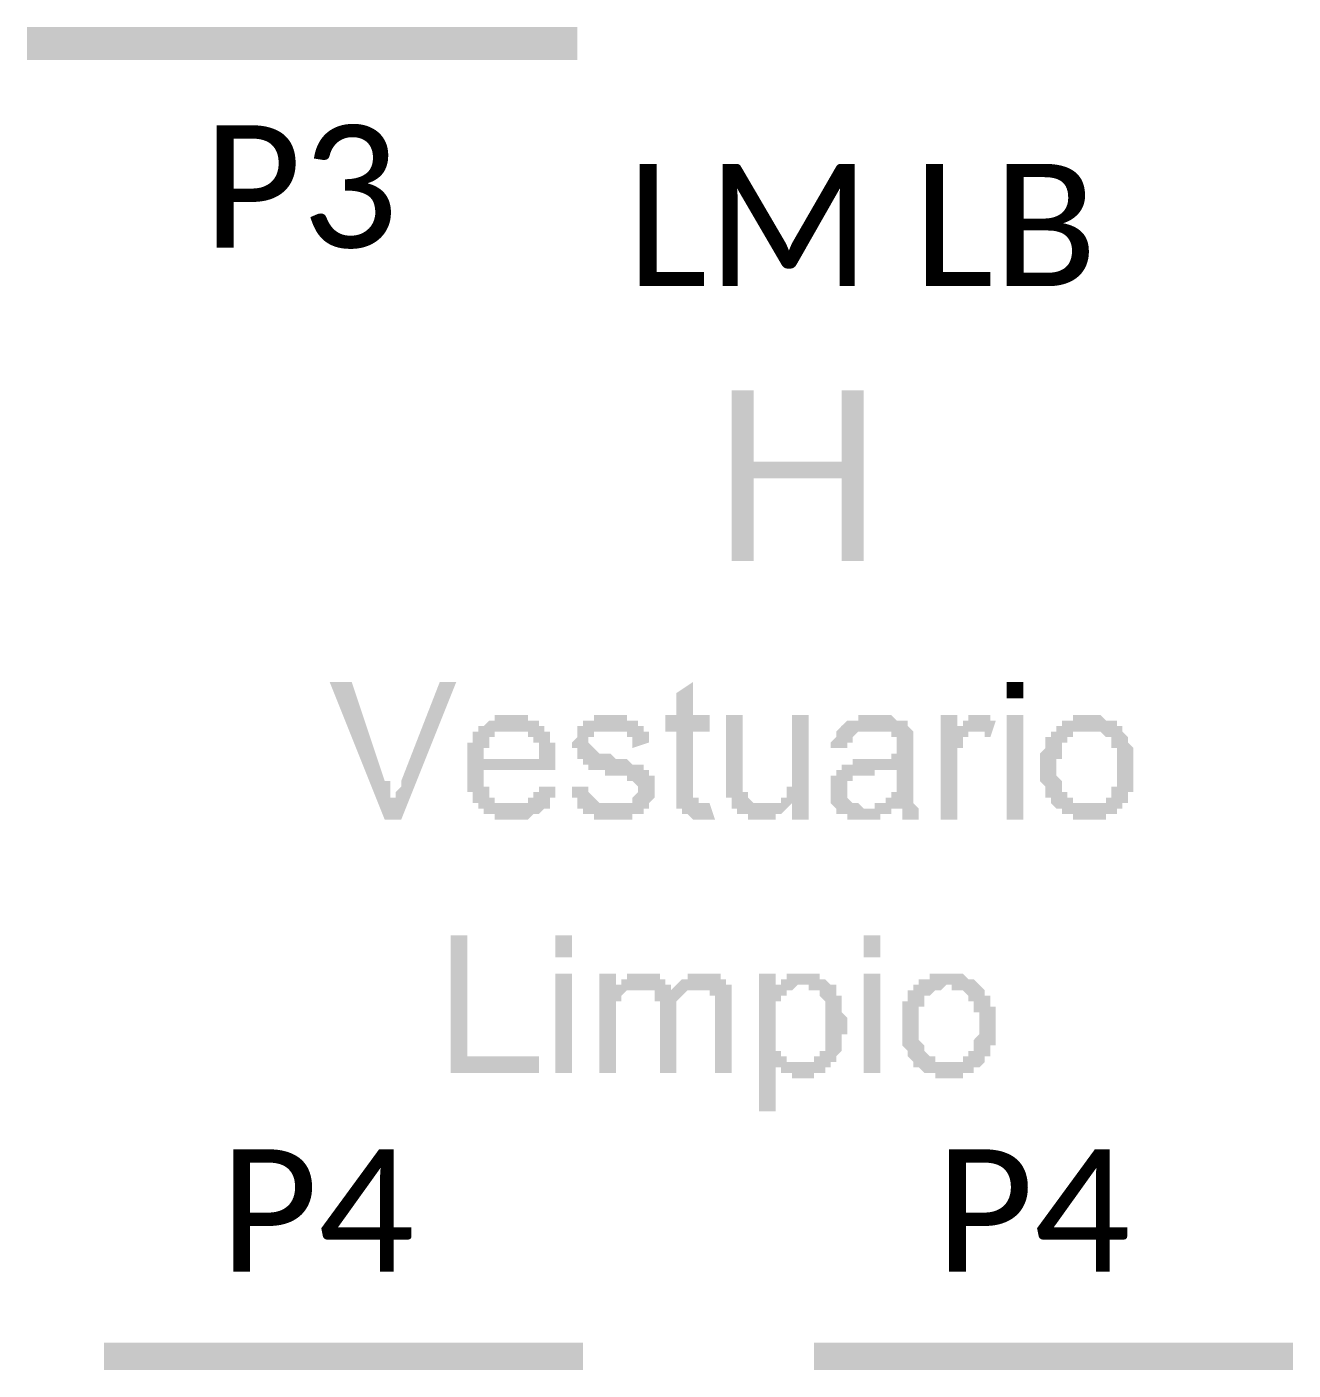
# Model space of a CAD drawing. Header units: inches. Extents: x 17 to 643, y -49 to 16.
# Drawn here: x 608.843 to 610.651, y -38.412 to -36.494 of the extents above; entities that cross this region are included whole.
import ezdxf

# ---------------------------------------------------------------- set-up
doc = ezdxf.new("R2010")
doc.units = ezdxf.units.IN
doc.header["$MEASUREMENT"] = 0
doc.layers.add('PDF_Rellenos sólidos', color=7, linetype='Continuous')
doc.layers.add('PDF_Texto', color=7, linetype='Continuous')
doc.styles.add('PDF Calibri', font='calibri.ttf')

msp = doc.modelspace()

# ---------------------------------------------------------------- hatches: boundary and pattern name
at = {"layer": 'PDF_Rellenos sólidos', "transparency": 33554559}
for points in [[(609.8489, -37.2566), (609.8489, -37.013), (609.8804, -37.013), (609.8804, -37.1152), (610.0061, -37.1152), (610.0061, -37.013), (610.0376, -37.013), (610.0376, -37.2566), (610.0061, -37.2566), (610.0061, -37.1387), (609.8804, -37.1387), (609.8804, -37.2566)], [(609.3537, -37.6261), (609.2751, -37.4296), (609.3066, -37.4296), (609.3537, -37.571), (609.3616, -37.571), (609.3616, -37.571), (609.3616, -37.5789), (609.3616, -37.5789), (609.3616, -37.5789), (609.3616, -37.5868), (609.3616, -37.5868), (609.3616, -37.5868), (609.3616, -37.5946), (609.3695, -37.5946), (609.3695, -37.5946), (609.3695, -37.6025), (609.3695, -37.6025), (609.3695, -37.5946), (609.3695, -37.5946), (609.3695, -37.5946), (609.3695, -37.5946), (609.3695, -37.5868), (609.3695, -37.5868), (609.3695, -37.5868), (609.3773, -37.5789), (609.3773, -37.5789), (609.3773, -37.5789), (609.3773, -37.571), (609.3773, -37.571), (609.3773, -37.571), (609.4323, -37.4296), (609.4559, -37.4296), (609.3773, -37.6261)], [(609.8175, -37.6025), (609.8254, -37.6261), (609.8175, -37.6261), (609.8175, -37.6261), (609.8175, -37.6261), (609.8096, -37.6261), (609.8096, -37.6261), (609.8096, -37.6261), (609.8018, -37.6261), (609.8018, -37.6261), (609.8018, -37.6261), (609.7939, -37.6261), (609.7939, -37.6261), (609.7939, -37.6261), (609.7861, -37.6182), (609.7861, -37.6182), (609.7861, -37.6182), (609.7782, -37.6182), (609.7782, -37.6182), (609.7782, -37.6182), (609.7782, -37.6103), (609.7782, -37.6103), (609.7703, -37.6103), (609.7703, -37.6103), (609.7703, -37.6025), (609.7703, -37.6025), (609.7703, -37.6025), (609.7703, -37.6025), (609.7703, -37.5946), (609.7703, -37.5946), (609.7703, -37.5868), (609.7703, -37.5868), (609.7703, -37.5868), (609.7703, -37.5789), (609.7703, -37.5003), (609.7546, -37.5003), (609.7546, -37.4767), (609.7703, -37.4767), (609.7703, -37.4453), (609.7939, -37.4296), (609.7939, -37.4767), (609.8175, -37.4767), (609.8175, -37.5003), (609.7939, -37.5003), (609.7939, -37.5789), (609.7939, -37.5868), (609.7939, -37.5868), (609.7939, -37.5946), (609.7939, -37.5946), (609.7939, -37.5946), (609.8018, -37.5946), (609.8018, -37.6025), (609.8018, -37.6025), (609.8018, -37.6025), (609.8018, -37.6025), (609.8096, -37.6025), (609.8096, -37.6025), (609.8096, -37.6025), (609.8175, -37.6025), (609.8175, -37.6025), (609.8175, -37.6025)], [(609.621, -37.5789), (609.6446, -37.5789), (609.6446, -37.5789), (609.6446, -37.5789), (609.6446, -37.5868), (609.6446, -37.5868), (609.6446, -37.5868), (609.6524, -37.5946), (609.6524, -37.5946), (609.6524, -37.5946), (609.6524, -37.5946), (609.6524, -37.5946), (609.6603, -37.6025), (609.6603, -37.6025), (609.6603, -37.6025), (609.6603, -37.6025), (609.6681, -37.6025), (609.6681, -37.6025), (609.6681, -37.6025), (609.676, -37.6025), (609.676, -37.6025), (609.6839, -37.6025), (609.6839, -37.6025), (609.6839, -37.6025), (609.6839, -37.6025), (609.6917, -37.6025), (609.6917, -37.6025), (609.6996, -37.6025), (609.6996, -37.6025), (609.6996, -37.6025), (609.6996, -37.6025), (609.7074, -37.6025), (609.7074, -37.6025), (609.7074, -37.5946), (609.7074, -37.5946), (609.7074, -37.5946), (609.7153, -37.5868), (609.7153, -37.5868), (609.7153, -37.5868), (609.7153, -37.5868), (609.7153, -37.5789), (609.7153, -37.5789), (609.7153, -37.5789), (609.7074, -37.571), (609.7074, -37.571), (609.7074, -37.571), (609.7074, -37.571), (609.7074, -37.571), (609.6996, -37.571), (609.6996, -37.571), (609.6996, -37.5632), (609.6917, -37.5632), (609.6917, -37.5632), (609.6839, -37.5632), (609.6839, -37.5632), (609.6839, -37.5632), (609.676, -37.5632), (609.676, -37.5632), (609.6681, -37.5632), (609.6681, -37.5553), (609.6681, -37.5553), (609.6603, -37.5553), (609.6603, -37.5553), (609.6603, -37.5553), (609.6524, -37.5553), (609.6524, -37.5553), (609.6524, -37.5553), (609.6446, -37.5553), (609.6446, -37.5553), (609.6446, -37.5475), (609.6446, -37.5475), (609.6446, -37.5475), (609.6367, -37.5475), (609.6367, -37.5475), (609.6367, -37.5475), (609.6367, -37.5396), (609.6288, -37.5396), (609.6288, -37.5396), (609.6288, -37.5396), (609.6288, -37.5317), (609.6288, -37.5317), (609.6288, -37.5317), (609.6288, -37.5239), (609.621, -37.5239), (609.621, -37.5239), (609.621, -37.516), (609.621, -37.516), (609.621, -37.516), (609.621, -37.516), (609.6288, -37.5082), (609.6288, -37.5082), (609.6288, -37.5082), (609.6288, -37.5003), (609.6288, -37.5003), (609.6288, -37.5003), (609.6288, -37.4924), (609.6367, -37.4924), (609.6367, -37.4924), (609.6367, -37.4924), (609.6367, -37.4846), (609.6367, -37.4846), (609.6446, -37.4846), (609.6446, -37.4846), (609.6446, -37.4846), (609.6524, -37.4846), (609.6524, -37.4846), (609.6524, -37.4767), (609.6524, -37.4767), (609.6603, -37.4767), (609.6603, -37.4767), (609.6603, -37.4767), (609.6681, -37.4767), (609.6681, -37.4767), (609.6681, -37.4767), (609.676, -37.4767), (609.676, -37.4767), (609.676, -37.4767), (609.6839, -37.4767), (609.6839, -37.4767), (609.6917, -37.4767), (609.6917, -37.4767), (609.6917, -37.4767), (609.6996, -37.4767), (609.6996, -37.4767), (609.6996, -37.4846), (609.7074, -37.4846), (609.7074, -37.4846), (609.7074, -37.4846), (609.7153, -37.4846), (609.7153, -37.4846), (609.7153, -37.4846), (609.7153, -37.4924), (609.7232, -37.4924), (609.7232, -37.4924), (609.7232, -37.4924), (609.7232, -37.4924), (609.7232, -37.5003), (609.731, -37.5003), (609.731, -37.5003), (609.731, -37.5003), (609.731, -37.5082), (609.731, -37.5082), (609.731, -37.5082), (609.731, -37.516), (609.731, -37.516), (609.7074, -37.5239), (609.7074, -37.516), (609.7074, -37.516), (609.7074, -37.516), (609.7074, -37.5082), (609.7074, -37.5082), (609.6996, -37.5082), (609.6996, -37.5003), (609.6996, -37.5003), (609.6996, -37.5003), (609.6996, -37.5003), (609.6917, -37.5003), (609.6917, -37.5003), (609.6917, -37.5003), (609.6839, -37.5003), (609.6839, -37.5003), (609.6839, -37.5003), (609.676, -37.5003), (609.676, -37.5003), (609.6681, -37.5003), (609.6681, -37.5003), (609.6681, -37.5003), (609.6603, -37.5003), (609.6603, -37.5003), (609.6603, -37.5003), (609.6603, -37.5003), (609.6524, -37.5003), (609.6524, -37.5003), (609.6524, -37.5082), (609.6524, -37.5082), (609.6524, -37.5082), (609.6446, -37.5082), (609.6446, -37.516), (609.6446, -37.516), (609.6446, -37.516), (609.6524, -37.5239), (609.6524, -37.5239), (609.6524, -37.5239), (609.6524, -37.5239), (609.6524, -37.5239), (609.6603, -37.5317), (609.6603, -37.5317), (609.6603, -37.5317), (609.6603, -37.5317), (609.6603, -37.5317), (609.6681, -37.5317), (609.6681, -37.5317), (609.6681, -37.5317), (609.676, -37.5317), (609.676, -37.5317), (609.6839, -37.5396), (609.6839, -37.5396), (609.6839, -37.5396), (609.6917, -37.5396), (609.6917, -37.5396), (609.6917, -37.5396), (609.6996, -37.5396), (609.6996, -37.5396), (609.6996, -37.5396), (609.7074, -37.5475), (609.7074, -37.5475), (609.7074, -37.5475), (609.7153, -37.5475), (609.7153, -37.5475), (609.7153, -37.5475), (609.7153, -37.5475), (609.7232, -37.5475), (609.7232, -37.5475), (609.7232, -37.5553), (609.7232, -37.5553), (609.731, -37.5553), (609.731, -37.5553), (609.731, -37.5553), (609.731, -37.5632), (609.731, -37.5632), (609.7389, -37.5632), (609.7389, -37.571), (609.7389, -37.571), (609.7389, -37.571), (609.7389, -37.5789), (609.7389, -37.5789), (609.7389, -37.5789), (609.7389, -37.5789), (609.7389, -37.5868), (609.7389, -37.5868), (609.7389, -37.5868), (609.7389, -37.5946), (609.7389, -37.5946), (609.7389, -37.5946), (609.731, -37.6025), (609.731, -37.6025), (609.731, -37.6025), (609.731, -37.6025), (609.731, -37.6103), (609.7232, -37.6103), (609.7232, -37.6103), (609.7232, -37.6103), (609.7232, -37.6182), (609.7153, -37.6182), (609.7153, -37.6182), (609.7153, -37.6182), (609.7074, -37.6182), (609.7074, -37.6182), (609.7074, -37.6182), (609.7074, -37.6261), (609.6996, -37.6261), (609.6996, -37.6261), (609.6996, -37.6261), (609.6917, -37.6261), (609.6917, -37.6261), (609.6839, -37.6261), (609.6839, -37.6261), (609.6839, -37.6261), (609.6839, -37.6261), (609.676, -37.6261), (609.676, -37.6261), (609.6681, -37.6261), (609.6681, -37.6261), (609.6681, -37.6261), (609.6603, -37.6261), (609.6603, -37.6261), (609.6603, -37.6261), (609.6524, -37.6261), (609.6524, -37.6182), (609.6524, -37.6182), (609.6446, -37.6182), (609.6446, -37.6182), (609.6446, -37.6182), (609.6446, -37.6182), (609.6367, -37.6182), (609.6367, -37.6182), (609.6367, -37.6103), (609.6367, -37.6103), (609.6367, -37.6103), (609.6288, -37.6103), (609.6288, -37.6025), (609.6288, -37.6025), (609.6288, -37.6025), (609.6288, -37.6025), (609.6288, -37.5946), (609.621, -37.5946), (609.621, -37.5946), (609.621, -37.5868), (609.621, -37.5868), (609.621, -37.5789), (609.621, -37.5789)], [(609.9354, -37.6261), (609.9354, -37.6025), (609.9354, -37.6025), (609.9354, -37.6025), (609.9275, -37.6103), (609.9275, -37.6103), (609.9275, -37.6103), (609.9275, -37.6103), (609.9197, -37.6182), (609.9197, -37.6182), (609.9197, -37.6182), (609.9197, -37.6182), (609.9118, -37.6182), (609.9118, -37.6182), (609.9118, -37.6261), (609.904, -37.6261), (609.904, -37.6261), (609.904, -37.6261), (609.8961, -37.6261), (609.8961, -37.6261), (609.8961, -37.6261), (609.8882, -37.6261), (609.8882, -37.6261), (609.8882, -37.6261), (609.8882, -37.6261), (609.8804, -37.6261), (609.8804, -37.6261), (609.8804, -37.6261), (609.8725, -37.6261), (609.8725, -37.6261), (609.8725, -37.6182), (609.8647, -37.6182), (609.8647, -37.6182), (609.8647, -37.6182), (609.8568, -37.6182), (609.8568, -37.6182), (609.8568, -37.6103), (609.8568, -37.6103), (609.8489, -37.6103), (609.8489, -37.6103), (609.8489, -37.6103), (609.8489, -37.6025), (609.8489, -37.6025), (609.8489, -37.6025), (609.8489, -37.5946), (609.8411, -37.5946), (609.8411, -37.5946), (609.8411, -37.5946), (609.8411, -37.5868), (609.8411, -37.5868), (609.8411, -37.5868), (609.8411, -37.5789), (609.8411, -37.5789), (609.8411, -37.5789), (609.8411, -37.571), (609.8411, -37.571), (609.8411, -37.571), (609.8411, -37.4767), (609.8647, -37.4767), (609.8647, -37.5632), (609.8647, -37.5632), (609.8647, -37.5632), (609.8647, -37.571), (609.8647, -37.571), (609.8647, -37.5789), (609.8647, -37.5789), (609.8647, -37.5789), (609.8647, -37.5789), (609.8647, -37.5868), (609.8647, -37.5868), (609.8725, -37.5868), (609.8725, -37.5868), (609.8725, -37.5946), (609.8725, -37.5946), (609.8725, -37.5946), (609.8725, -37.5946), (609.8804, -37.6025), (609.8804, -37.6025), (609.8804, -37.6025), (609.8882, -37.6025), (609.8882, -37.6025), (609.8882, -37.6025), (609.8961, -37.6025), (609.8961, -37.6025), (609.8961, -37.6025), (609.8961, -37.6025), (609.904, -37.6025), (609.904, -37.6025), (609.904, -37.6025), (609.9118, -37.6025), (609.9118, -37.6025), (609.9118, -37.6025), (609.9197, -37.6025), (609.9197, -37.5946), (609.9197, -37.5946), (609.9197, -37.5946), (609.9275, -37.5946), (609.9275, -37.5868), (609.9275, -37.5868), (609.9275, -37.5868), (609.9275, -37.5868), (609.9275, -37.5789), (609.9275, -37.5789), (609.9354, -37.5789), (609.9354, -37.5789), (609.9354, -37.571), (609.9354, -37.571), (609.9354, -37.571), (609.9354, -37.5632), (609.9354, -37.5632), (609.9354, -37.5553), (609.9354, -37.5553), (609.9354, -37.4767), (609.959, -37.4767), (609.959, -37.6261)], [(610.1476, -37.6261), (610.1476, -37.4767), (610.1712, -37.4767), (610.1712, -37.5003), (610.1712, -37.5003), (610.1712, -37.4924), (610.1712, -37.4924), (610.1791, -37.4924), (610.1791, -37.4924), (610.1791, -37.4846), (610.1791, -37.4846), (610.1791, -37.4846), (610.1869, -37.4846), (610.1869, -37.4846), (610.1869, -37.4846), (610.1869, -37.4767), (610.1948, -37.4767), (610.1948, -37.4767), (610.1948, -37.4767), (610.2026, -37.4767), (610.2026, -37.4767), (610.2026, -37.4767), (610.2026, -37.4767), (610.2105, -37.4767), (610.2105, -37.4767), (610.2105, -37.4767), (610.2184, -37.4767), (610.2184, -37.4846), (610.2184, -37.4846), (610.2262, -37.4846), (610.2262, -37.4846), (610.2184, -37.5082), (610.2105, -37.5082), (610.2105, -37.5082), (610.2105, -37.5003), (610.2026, -37.5003), (610.2026, -37.5003), (610.2026, -37.5003), (610.2026, -37.5003), (610.1948, -37.5003), (610.1948, -37.5003), (610.1869, -37.5003), (610.1869, -37.5082), (610.1869, -37.5082), (610.1869, -37.5082), (610.1791, -37.5082), (610.1791, -37.5082), (610.1791, -37.516), (610.1791, -37.516), (610.1791, -37.516), (610.1791, -37.5239), (610.1712, -37.5239), (610.1712, -37.5239), (610.1712, -37.5317), (610.1712, -37.5317), (610.1712, -37.5317), (610.1712, -37.5396), (610.1712, -37.5396), (610.1712, -37.5396), (610.1712, -37.5475), (610.1712, -37.5475), (610.1712, -37.5475), (610.1712, -37.6261)], [(609.4481, -37.9876), (609.4481, -37.7911), (609.4716, -37.7911), (609.4716, -37.964), (609.5738, -37.964), (609.5738, -37.9876)], [(609.6603, -37.9876), (609.6603, -37.8461), (609.6839, -37.8461), (609.6839, -37.8697), (609.6839, -37.8697), (609.6839, -37.8619), (609.6839, -37.8619), (609.6839, -37.8619), (609.6917, -37.8619), (609.6917, -37.854), (609.6917, -37.854), (609.6996, -37.854), (609.6996, -37.854), (609.6996, -37.854), (609.6996, -37.854), (609.6996, -37.8461), (609.7074, -37.8461), (609.7074, -37.8461), (609.7074, -37.8461), (609.7153, -37.8461), (609.7153, -37.8461), (609.7153, -37.8461), (609.7232, -37.8461), (609.7232, -37.8461), (609.7232, -37.8461), (609.731, -37.8461), (609.731, -37.8461), (609.7389, -37.8461), (609.7389, -37.8461), (609.7389, -37.8461), (609.7467, -37.8461), (609.7467, -37.8461), (609.7467, -37.854), (609.7467, -37.854), (609.7546, -37.854), (609.7546, -37.854), (609.7546, -37.854), (609.7546, -37.8619), (609.7625, -37.8619), (609.7625, -37.8619), (609.7625, -37.8697), (609.7625, -37.8697), (609.7625, -37.8697), (609.7625, -37.8697), (609.7703, -37.8619), (609.7703, -37.8619), (609.7703, -37.8619), (609.7703, -37.8619), (609.7782, -37.854), (609.7782, -37.854), (609.7782, -37.854), (609.7782, -37.854), (609.7861, -37.854), (609.7861, -37.854), (609.7861, -37.8461), (609.7939, -37.8461), (609.7939, -37.8461), (609.7939, -37.8461), (609.7939, -37.8461), (609.8018, -37.8461), (609.8018, -37.8461), (609.8018, -37.8461), (609.8096, -37.8461), (609.8096, -37.8461), (609.8175, -37.8461), (609.8175, -37.8461), (609.8175, -37.8461), (609.8254, -37.8461), (609.8254, -37.8461), (609.8254, -37.8461), (609.8332, -37.8461), (609.8332, -37.854), (609.8332, -37.854), (609.8332, -37.854), (609.8411, -37.854), (609.8411, -37.854), (609.8411, -37.854), (609.8411, -37.8619), (609.8411, -37.8619), (609.8411, -37.8619), (609.8489, -37.8619), (609.8489, -37.8697), (609.8489, -37.8697), (609.8489, -37.8697), (609.8489, -37.8776), (609.8489, -37.8776), (609.8489, -37.8776), (609.8489, -37.8854), (609.8489, -37.8854), (609.8489, -37.8854), (609.8489, -37.8933), (609.8489, -37.8933), (609.8489, -37.9876), (609.8254, -37.9876), (609.8254, -37.9012), (609.8254, -37.9012), (609.8254, -37.8933), (609.8254, -37.8933), (609.8254, -37.8854), (609.8254, -37.8854), (609.8254, -37.8854), (609.8254, -37.8854), (609.8254, -37.8776), (609.8254, -37.8776), (609.8254, -37.8776), (609.8175, -37.8776), (609.8175, -37.8697), (609.8175, -37.8697), (609.8175, -37.8697), (609.8096, -37.8697), (609.8096, -37.8697), (609.8096, -37.8697), (609.8018, -37.8697), (609.8018, -37.8697), (609.8018, -37.8697), (609.7939, -37.8697), (609.7939, -37.8697), (609.7939, -37.8697), (609.7861, -37.8697), (609.7861, -37.8697), (609.7861, -37.8697), (609.7861, -37.8697), (609.7782, -37.8776), (609.7782, -37.8776), (609.7782, -37.8776), (609.7782, -37.8776), (609.7782, -37.8776), (609.7703, -37.8854), (609.7703, -37.8854), (609.7703, -37.8854), (609.7703, -37.8854), (609.7703, -37.8933), (609.7703, -37.8933), (609.7703, -37.8933), (609.7703, -37.9012), (609.7703, -37.9012), (609.7703, -37.909), (609.7703, -37.909), (609.7703, -37.9876), (609.7467, -37.9876), (609.7467, -37.9012), (609.7467, -37.8933), (609.7467, -37.8933), (609.7467, -37.8854), (609.7389, -37.8854), (609.7389, -37.8854), (609.7389, -37.8776), (609.7389, -37.8776), (609.7389, -37.8776), (609.7389, -37.8776), (609.7389, -37.8776), (609.7389, -37.8697), (609.731, -37.8697), (609.731, -37.8697), (609.731, -37.8697), (609.731, -37.8697), (609.7232, -37.8697), (609.7232, -37.8697), (609.7153, -37.8697), (609.7153, -37.8697), (609.7153, -37.8697), (609.7153, -37.8697), (609.7074, -37.8697), (609.7074, -37.8697), (609.7074, -37.8697), (609.6996, -37.8697), (609.6996, -37.8697), (609.6996, -37.8697), (609.6996, -37.8697), (609.6917, -37.8776), (609.6917, -37.8776), (609.6917, -37.8776), (609.6917, -37.8776), (609.6917, -37.8854), (609.6917, -37.8854), (609.6839, -37.8854), (609.6839, -37.8854), (609.6839, -37.8933), (609.6839, -37.8933), (609.6839, -37.8933), (609.6839, -37.9012), (609.6839, -37.9012), (609.6839, -37.9012), (609.6839, -37.909), (609.6839, -37.909), (609.6839, -37.9169), (609.6839, -37.9169), (609.6839, -37.9876)]]:
    msp.add_hatch(color=256, dxfattribs=at).paths.add_polyline_path(points)
h = msp.add_hatch(color=256, dxfattribs=at)
h.paths.add_polyline_path([(609.5738, -37.5789), (609.5974, -37.5789), (609.5974, -37.5868), (609.5974, -37.5868), (609.5974, -37.5868), (609.5974, -37.5946), (609.5974, -37.5946), (609.5895, -37.5946), (609.5895, -37.5946), (609.5895, -37.6025), (609.5895, -37.6025), (609.5895, -37.6025), (609.5895, -37.6103), (609.5817, -37.6103), (609.5817, -37.6103), (609.5817, -37.6103), (609.5817, -37.6103), (609.5817, -37.6103), (609.5738, -37.6182), (609.5738, -37.6182), (609.5738, -37.6182), (609.566, -37.6182), (609.566, -37.6182), (609.566, -37.6182), (609.566, -37.6182), (609.5581, -37.6261), (609.5581, -37.6261), (609.5581, -37.6261), (609.5502, -37.6261), (609.5502, -37.6261), (609.5424, -37.6261), (609.5424, -37.6261), (609.5424, -37.6261), (609.5345, -37.6261), (609.5345, -37.6261), (609.5345, -37.6261), (609.5267, -37.6261), (609.5267, -37.6261), (609.5188, -37.6261), (609.5188, -37.6261), (609.5188, -37.6261), (609.5109, -37.6261), (609.5109, -37.6261), (609.5109, -37.6182), (609.5109, -37.6182), (609.5031, -37.6182), (609.5031, -37.6182), (609.5031, -37.6182), (609.4952, -37.6182), (609.4952, -37.6103), (609.4952, -37.6103), (609.4952, -37.6103), (609.4874, -37.6103), (609.4874, -37.6103), (609.4874, -37.6103), (609.4874, -37.6025), (609.4874, -37.6025), (609.4795, -37.6025), (609.4795, -37.6025), (609.4795, -37.5946), (609.4795, -37.5946), (609.4795, -37.5946), (609.4795, -37.5868), (609.4795, -37.5868), (609.4716, -37.5868), (609.4716, -37.5868), (609.4716, -37.5789), (609.4716, -37.5789), (609.4716, -37.5789), (609.4716, -37.571), (609.4716, -37.571), (609.4716, -37.5632), (609.4716, -37.5632), (609.4716, -37.5632), (609.4716, -37.5553), (609.4716, -37.5553), (609.4716, -37.5553), (609.4716, -37.5475), (609.4716, -37.5475), (609.4716, -37.5396), (609.4716, -37.5396), (609.4716, -37.5396), (609.4716, -37.5317), (609.4716, -37.5317), (609.4716, -37.5317), (609.4716, -37.5239), (609.4716, -37.5239), (609.4716, -37.5239), (609.4716, -37.516), (609.4795, -37.516), (609.4795, -37.516), (609.4795, -37.5082), (609.4795, -37.5082), (609.4795, -37.5082), (609.4795, -37.5082), (609.4795, -37.5003), (609.4874, -37.5003), (609.4874, -37.5003), (609.4874, -37.5003), (609.4874, -37.5003), (609.4874, -37.4924), (609.4952, -37.4924), (609.4952, -37.4924), (609.4952, -37.4924), (609.4952, -37.4924), (609.5031, -37.4846), (609.5031, -37.4846), (609.5031, -37.4846), (609.5031, -37.4846), (609.5109, -37.4846), (609.5109, -37.4846), (609.5109, -37.4767), (609.5188, -37.4767), (609.5188, -37.4767), (609.5188, -37.4767), (609.5267, -37.4767), (609.5267, -37.4767), (609.5267, -37.4767), (609.5345, -37.4767), (609.5345, -37.4767), (609.5424, -37.4767), (609.5424, -37.4767), (609.5424, -37.4767), (609.5502, -37.4767), (609.5502, -37.4767), (609.5502, -37.4767), (609.5581, -37.4767), (609.5581, -37.4846), (609.5581, -37.4846), (609.566, -37.4846), (609.566, -37.4846), (609.566, -37.4846), (609.566, -37.4846), (609.5738, -37.4846), (609.5738, -37.4924), (609.5738, -37.4924), (609.5738, -37.4924), (609.5817, -37.4924), (609.5817, -37.4924), (609.5817, -37.5003), (609.5817, -37.5003), (609.5817, -37.5003), (609.5895, -37.5003), (609.5895, -37.5082), (609.5895, -37.5082), (609.5895, -37.5082), (609.5895, -37.5082), (609.5895, -37.516), (609.5974, -37.516), (609.5974, -37.516), (609.5974, -37.5239), (609.5974, -37.5239), (609.5974, -37.5239), (609.5974, -37.5317), (609.5974, -37.5317), (609.5974, -37.5317), (609.5974, -37.5396), (609.5974, -37.5396), (609.5974, -37.5396), (609.5974, -37.5475), (609.5974, -37.5475), (609.5974, -37.5553), (609.5974, -37.5553), (609.5974, -37.5553), (609.5974, -37.5553), (609.4952, -37.5553), (609.4952, -37.5632), (609.4952, -37.5632), (609.4952, -37.5632), (609.4952, -37.571), (609.4952, -37.571), (609.4952, -37.5789), (609.4952, -37.5789), (609.4952, -37.5789), (609.5031, -37.5789), (609.5031, -37.5868), (609.5031, -37.5868), (609.5031, -37.5868), (609.5031, -37.5946), (609.5031, -37.5946), (609.5109, -37.5946), (609.5109, -37.5946), (609.5109, -37.5946), (609.5109, -37.6025), (609.5188, -37.6025), (609.5188, -37.6025), (609.5188, -37.6025), (609.5267, -37.6025), (609.5267, -37.6025), (609.5267, -37.6025), (609.5345, -37.6025), (609.5345, -37.6025), (609.5345, -37.6025), (609.5345, -37.6025), (609.5424, -37.6025), (609.5424, -37.6025), (609.5424, -37.6025), (609.5502, -37.6025), (609.5502, -37.6025), (609.5502, -37.6025), (609.5581, -37.6025), (609.5581, -37.6025), (609.5581, -37.6025), (609.5581, -37.5946), (609.566, -37.5946), (609.566, -37.5946), (609.566, -37.5946), (609.566, -37.5868), (609.566, -37.5868), (609.5738, -37.5868), (609.5738, -37.5789), (609.5738, -37.5789), (609.5738, -37.5789)], flags=0)
h.paths.add_polyline_path([(609.4952, -37.5396), (609.5738, -37.5396), (609.5738, -37.5317), (609.5738, -37.5317), (609.5738, -37.5317), (609.5738, -37.5239), (609.5738, -37.5239), (609.5738, -37.5239), (609.5738, -37.516), (609.566, -37.516), (609.566, -37.516), (609.566, -37.516), (609.566, -37.5082), (609.566, -37.5082), (609.566, -37.5082), (609.5581, -37.5082), (609.5581, -37.5003), (609.5581, -37.5003), (609.5502, -37.5003), (609.5502, -37.5003), (609.5502, -37.5003), (609.5502, -37.5003), (609.5424, -37.5003), (609.5424, -37.5003), (609.5345, -37.5003), (609.5345, -37.5003), (609.5345, -37.5003), (609.5267, -37.5003), (609.5267, -37.5003), (609.5267, -37.5003), (609.5188, -37.5003), (609.5188, -37.5003), (609.5188, -37.5003), (609.5188, -37.5003), (609.5109, -37.5003), (609.5109, -37.5082), (609.5109, -37.5082), (609.5109, -37.5082), (609.5031, -37.5082), (609.5031, -37.516), (609.5031, -37.516), (609.5031, -37.516), (609.5031, -37.516), (609.5031, -37.5239), (609.4952, -37.5239), (609.4952, -37.5239), (609.4952, -37.5317), (609.4952, -37.5317), (609.4952, -37.5317), (609.4952, -37.5396), (609.4952, -37.5396)], flags=0)
h = msp.add_hatch(color=256, dxfattribs=at)
h.paths.add_polyline_path([(610.0847, -37.6025), (610.0847, -37.6103), (610.0847, -37.6103), (610.0847, -37.6103), (610.0769, -37.6103), (610.0769, -37.6103), (610.0769, -37.6182), (610.069, -37.6182), (610.069, -37.6182), (610.069, -37.6182), (610.0612, -37.6182), (610.0612, -37.6182), (610.0612, -37.6182), (610.0612, -37.6182), (610.0612, -37.6261), (610.0533, -37.6261), (610.0533, -37.6261), (610.0533, -37.6261), (610.0454, -37.6261), (610.0454, -37.6261), (610.0376, -37.6261), (610.0376, -37.6261), (610.0376, -37.6261), (610.0297, -37.6261), (610.0297, -37.6261), (610.0297, -37.6261), (610.0219, -37.6261), (610.0219, -37.6261), (610.0219, -37.6261), (610.014, -37.6261), (610.014, -37.6261), (610.014, -37.6182), (610.0061, -37.6182), (610.0061, -37.6182), (610.0061, -37.6182), (610.0061, -37.6182), (609.9983, -37.6182), (609.9983, -37.6182), (609.9983, -37.6103), (609.9983, -37.6103), (609.9983, -37.6103), (609.9904, -37.6025), (609.9904, -37.6025), (609.9904, -37.6025), (609.9904, -37.6025), (609.9904, -37.5946), (609.9904, -37.5946), (609.9904, -37.5946), (609.9904, -37.5868), (609.9904, -37.5868), (609.9904, -37.5868), (609.9904, -37.5789), (609.9904, -37.5789), (609.9904, -37.5789), (609.9904, -37.571), (609.9904, -37.571), (609.9904, -37.571), (609.9904, -37.5632), (609.9904, -37.5632), (609.9904, -37.5632), (609.9983, -37.5632), (609.9983, -37.5632), (609.9983, -37.5553), (609.9983, -37.5553), (610.0061, -37.5553), (610.0061, -37.5553), (610.0061, -37.5475), (610.0061, -37.5475), (610.014, -37.5475), (610.014, -37.5475), (610.014, -37.5475), (610.0219, -37.5475), (610.0219, -37.5475), (610.0219, -37.5475), (610.0219, -37.5396), (610.0297, -37.5396), (610.0297, -37.5396), (610.0297, -37.5396), (610.0376, -37.5396), (610.0376, -37.5396), (610.0454, -37.5396), (610.0454, -37.5396), (610.0533, -37.5396), (610.0533, -37.5396), (610.0533, -37.5396), (610.0612, -37.5396), (610.0612, -37.5396), (610.069, -37.5396), (610.069, -37.5396), (610.069, -37.5396), (610.0769, -37.5396), (610.0769, -37.5317), (610.0769, -37.5317), (610.0769, -37.5317), (610.0847, -37.5317), (610.0847, -37.5317), (610.0847, -37.5317), (610.0847, -37.5317), (610.0847, -37.5239), (610.0847, -37.5239), (610.0847, -37.5239), (610.0847, -37.516), (610.0847, -37.516), (610.0847, -37.516), (610.0847, -37.5082), (610.0847, -37.5082), (610.0847, -37.5082), (610.0769, -37.5082), (610.0769, -37.5082), (610.0769, -37.5003), (610.0769, -37.5003), (610.0769, -37.5003), (610.069, -37.5003), (610.069, -37.5003), (610.069, -37.5003), (610.0612, -37.5003), (610.0612, -37.5003), (610.0612, -37.5003), (610.0533, -37.5003), (610.0533, -37.5003), (610.0454, -37.5003), (610.0454, -37.5003), (610.0454, -37.5003), (610.0376, -37.5003), (610.0376, -37.5003), (610.0376, -37.5003), (610.0297, -37.5003), (610.0297, -37.5003), (610.0297, -37.5003), (610.0297, -37.5003), (610.0219, -37.5082), (610.0219, -37.5082), (610.0219, -37.5082), (610.0219, -37.5082), (610.0219, -37.516), (610.0219, -37.516), (610.014, -37.516), (610.014, -37.5239), (610.014, -37.5239), (610.014, -37.5239), (609.9904, -37.5239), (609.9904, -37.516), (609.9904, -37.516), (609.9904, -37.516), (609.9983, -37.5082), (609.9983, -37.5082), (609.9983, -37.5082), (609.9983, -37.5003), (609.9983, -37.5003), (609.9983, -37.5003), (609.9983, -37.5003), (610.0061, -37.4924), (610.0061, -37.4924), (610.0061, -37.4924), (610.0061, -37.4924), (610.014, -37.4846), (610.014, -37.4846), (610.014, -37.4846), (610.0219, -37.4846), (610.0219, -37.4846), (610.0219, -37.4846), (610.0219, -37.4846), (610.0297, -37.4846), (610.0297, -37.4767), (610.0297, -37.4767), (610.0376, -37.4767), (610.0376, -37.4767), (610.0376, -37.4767), (610.0454, -37.4767), (610.0454, -37.4767), (610.0533, -37.4767), (610.0533, -37.4767), (610.0533, -37.4767), (610.0612, -37.4767), (610.0612, -37.4767), (610.0612, -37.4767), (610.069, -37.4767), (610.069, -37.4767), (610.0769, -37.4767), (610.0769, -37.4767), (610.0769, -37.4767), (610.0769, -37.4767), (610.0847, -37.4846), (610.0847, -37.4846), (610.0847, -37.4846), (610.0926, -37.4846), (610.0926, -37.4846), (610.0926, -37.4846), (610.1005, -37.4846), (610.1005, -37.4924), (610.1005, -37.4924), (610.1005, -37.4924), (610.1005, -37.4924), (610.1083, -37.5003), (610.1083, -37.5003), (610.1083, -37.5003), (610.1083, -37.5003), (610.1083, -37.5082), (610.1083, -37.5082), (610.1083, -37.5082), (610.1083, -37.516), (610.1083, -37.516), (610.1083, -37.516), (610.1083, -37.5239), (610.1083, -37.5239), (610.1083, -37.5239), (610.1083, -37.5317), (610.1083, -37.5317), (610.1083, -37.5632), (610.1083, -37.571), (610.1083, -37.571), (610.1083, -37.5789), (610.1083, -37.5789), (610.1083, -37.5789), (610.1083, -37.5868), (610.1083, -37.5868), (610.1083, -37.5946), (610.1083, -37.5946), (610.1083, -37.5946), (610.1083, -37.5946), (610.1083, -37.6025), (610.1083, -37.6025), (610.1083, -37.6025), (610.1083, -37.6025), (610.1083, -37.6025), (610.1162, -37.6103), (610.1162, -37.6103), (610.1162, -37.6103), (610.1162, -37.6182), (610.1162, -37.6182), (610.1162, -37.6182), (610.1162, -37.6261), (610.0926, -37.6261), (610.0926, -37.6182), (610.0926, -37.6182), (610.0926, -37.6182), (610.0926, -37.6103), (610.0926, -37.6103), (610.0847, -37.6103), (610.0847, -37.6025)], flags=0)
h.paths.add_polyline_path([(610.0847, -37.5553), (610.0847, -37.5553), (610.0847, -37.5553), (610.0769, -37.5553), (610.0769, -37.5553), (610.0769, -37.5553), (610.0769, -37.5553), (610.069, -37.5553), (610.069, -37.5553), (610.069, -37.5553), (610.0612, -37.5553), (610.0612, -37.5553), (610.0533, -37.5553), (610.0533, -37.5632), (610.0454, -37.5632), (610.0454, -37.5632), (610.0454, -37.5632), (610.0376, -37.5632), (610.0376, -37.5632), (610.0376, -37.5632), (610.0297, -37.5632), (610.0297, -37.5632), (610.0297, -37.5632), (610.0219, -37.5632), (610.0219, -37.5632), (610.0219, -37.571), (610.0219, -37.571), (610.014, -37.571), (610.014, -37.571), (610.014, -37.5789), (610.014, -37.5789), (610.014, -37.5789), (610.014, -37.5868), (610.014, -37.5868), (610.014, -37.5868), (610.014, -37.5868), (610.014, -37.5946), (610.014, -37.5946), (610.014, -37.5946), (610.0219, -37.6025), (610.0219, -37.6025), (610.0219, -37.6025), (610.0219, -37.6025), (610.0297, -37.6025), (610.0297, -37.6025), (610.0297, -37.6025), (610.0376, -37.6103), (610.0376, -37.6103), (610.0376, -37.6103), (610.0454, -37.6103), (610.0454, -37.6103), (610.0454, -37.6103), (610.0533, -37.6103), (610.0533, -37.6025), (610.0533, -37.6025), (610.0612, -37.6025), (610.0612, -37.6025), (610.0612, -37.6025), (610.069, -37.6025), (610.069, -37.6025), (610.069, -37.6025), (610.069, -37.5946), (610.0769, -37.5946), (610.0769, -37.5946), (610.0769, -37.5946), (610.0769, -37.5868), (610.0769, -37.5868), (610.0847, -37.5868), (610.0847, -37.5868), (610.0847, -37.5789), (610.0847, -37.5789), (610.0847, -37.5789), (610.0847, -37.5789), (610.0847, -37.571), (610.0847, -37.571), (610.0847, -37.5632), (610.0847, -37.5632), (610.0847, -37.5632)], flags=0)
h = msp.add_hatch(color=256, dxfattribs=at)
h.paths.add_polyline_path([(610.2891, -37.5553), (610.2891, -37.5475), (610.2891, -37.5475), (610.2891, -37.5396), (610.2891, -37.5396), (610.2891, -37.5396), (610.2891, -37.5317), (610.2891, -37.5317), (610.297, -37.5239), (610.297, -37.5239), (610.297, -37.5239), (610.297, -37.516), (610.297, -37.516), (610.297, -37.516), (610.297, -37.516), (610.297, -37.5082), (610.297, -37.5082), (610.3048, -37.5082), (610.3048, -37.5003), (610.3048, -37.5003), (610.3048, -37.5003), (610.3048, -37.5003), (610.3127, -37.5003), (610.3127, -37.4924), (610.3127, -37.4924), (610.3127, -37.4924), (610.3127, -37.4924), (610.3205, -37.4924), (610.3205, -37.4846), (610.3205, -37.4846), (610.3205, -37.4846), (610.3284, -37.4846), (610.3284, -37.4846), (610.3284, -37.4846), (610.3363, -37.4846), (610.3363, -37.4767), (610.3363, -37.4767), (610.3441, -37.4767), (610.3441, -37.4767), (610.3441, -37.4767), (610.352, -37.4767), (610.352, -37.4767), (610.352, -37.4767), (610.3598, -37.4767), (610.3598, -37.4767), (610.3598, -37.4767), (610.3677, -37.4767), (610.3677, -37.4767), (610.3756, -37.4767), (610.3756, -37.4767), (610.3756, -37.4767), (610.3756, -37.4767), (610.3834, -37.4846), (610.3834, -37.4846), (610.3834, -37.4846), (610.3913, -37.4846), (610.3913, -37.4846), (610.3913, -37.4846), (610.3991, -37.4846), (610.3991, -37.4924), (610.3991, -37.4924), (610.3991, -37.4924), (610.407, -37.4924), (610.407, -37.5003), (610.407, -37.5003), (610.407, -37.5003), (610.407, -37.5003), (610.4149, -37.5082), (610.4149, -37.5082), (610.4149, -37.5082), (610.4149, -37.5082), (610.4149, -37.516), (610.4149, -37.516), (610.4149, -37.516), (610.4227, -37.5239), (610.4227, -37.5239), (610.4227, -37.5239), (610.4227, -37.5317), (610.4227, -37.5317), (610.4227, -37.5317), (610.4227, -37.5396), (610.4227, -37.5396), (610.4227, -37.5396), (610.4227, -37.5475), (610.4227, -37.5475), (610.4227, -37.5475), (610.4227, -37.5553), (610.4227, -37.5553), (610.4227, -37.5632), (610.4227, -37.5632), (610.4227, -37.5632), (610.4227, -37.571), (610.4227, -37.571), (610.4227, -37.571), (610.4227, -37.5789), (610.4227, -37.5789), (610.4227, -37.5789), (610.4227, -37.5868), (610.4149, -37.5868), (610.4149, -37.5868), (610.4149, -37.5868), (610.4149, -37.5946), (610.4149, -37.5946), (610.4149, -37.5946), (610.4149, -37.5946), (610.4149, -37.6025), (610.407, -37.6025), (610.407, -37.6025), (610.407, -37.6025), (610.407, -37.6103), (610.3991, -37.6103), (610.3991, -37.6103), (610.3991, -37.6103), (610.3991, -37.6182), (610.3913, -37.6182), (610.3913, -37.6182), (610.3913, -37.6182), (610.3834, -37.6182), (610.3834, -37.6182), (610.3834, -37.6182), (610.3834, -37.6261), (610.3756, -37.6261), (610.3756, -37.6261), (610.3756, -37.6261), (610.3677, -37.6261), (610.3677, -37.6261), (610.3598, -37.6261), (610.3598, -37.6261), (610.3598, -37.6261), (610.3598, -37.6261), (610.352, -37.6261), (610.352, -37.6261), (610.352, -37.6261), (610.3441, -37.6261), (610.3441, -37.6261), (610.3441, -37.6261), (610.3363, -37.6261), (610.3363, -37.6261), (610.3363, -37.6182), (610.3284, -37.6182), (610.3284, -37.6182), (610.3284, -37.6182), (610.3205, -37.6182), (610.3205, -37.6182), (610.3205, -37.6182), (610.3205, -37.6103), (610.3127, -37.6103), (610.3127, -37.6103), (610.3127, -37.6103), (610.3127, -37.6103), (610.3048, -37.6025), (610.3048, -37.6025), (610.3048, -37.6025), (610.3048, -37.6025), (610.3048, -37.5946), (610.297, -37.5946), (610.297, -37.5946), (610.297, -37.5946), (610.297, -37.5868), (610.297, -37.5868), (610.297, -37.5868), (610.297, -37.5789), (610.297, -37.5789), (610.297, -37.5789), (610.2891, -37.571), (610.2891, -37.571), (610.2891, -37.571), (610.2891, -37.5632), (610.2891, -37.5632), (610.2891, -37.5553), (610.2891, -37.5553), (610.2891, -37.5553), (610.2891, -37.5553)], flags=0)
h.paths.add_polyline_path([(610.3127, -37.5553), (610.3127, -37.5553), (610.3127, -37.5553), (610.3127, -37.5632), (610.3127, -37.5632), (610.3205, -37.571), (610.3205, -37.571), (610.3205, -37.571), (610.3205, -37.5789), (610.3205, -37.5789), (610.3205, -37.5789), (610.3205, -37.5789), (610.3205, -37.5868), (610.3205, -37.5868), (610.3284, -37.5868), (610.3284, -37.5868), (610.3284, -37.5946), (610.3284, -37.5946), (610.3284, -37.5946), (610.3284, -37.5946), (610.3363, -37.5946), (610.3363, -37.6025), (610.3363, -37.6025), (610.3363, -37.6025), (610.3441, -37.6025), (610.3441, -37.6025), (610.3441, -37.6025), (610.352, -37.6025), (610.352, -37.6025), (610.352, -37.6025), (610.3598, -37.6025), (610.3598, -37.6025), (610.3598, -37.6025), (610.3677, -37.6025), (610.3677, -37.6025), (610.3677, -37.6025), (610.3756, -37.6025), (610.3756, -37.6025), (610.3756, -37.6025), (610.3834, -37.6025), (610.3834, -37.5946), (610.3834, -37.5946), (610.3834, -37.5946), (610.3913, -37.5946), (610.3913, -37.5946), (610.3913, -37.5868), (610.3913, -37.5868), (610.3913, -37.5868), (610.3913, -37.5789), (610.3913, -37.5789), (610.3991, -37.5789), (610.3991, -37.5789), (610.3991, -37.571), (610.3991, -37.571), (610.3991, -37.571), (610.3991, -37.5632), (610.3991, -37.5632), (610.3991, -37.5553), (610.3991, -37.5553), (610.3991, -37.5553), (610.3991, -37.5475), (610.3991, -37.5475), (610.3991, -37.5475), (610.3991, -37.5396), (610.3991, -37.5396), (610.3991, -37.5317), (610.3991, -37.5317), (610.3991, -37.5317), (610.3991, -37.5239), (610.3991, -37.5239), (610.3913, -37.5239), (610.3913, -37.5239), (610.3913, -37.516), (610.3913, -37.516), (610.3913, -37.516), (610.3913, -37.516), (610.3913, -37.5082), (610.3834, -37.5082), (610.3834, -37.5082), (610.3834, -37.5082), (610.3756, -37.5003), (610.3756, -37.5003), (610.3756, -37.5003), (610.3756, -37.5003), (610.3677, -37.5003), (610.3677, -37.5003), (610.3677, -37.5003), (610.3598, -37.5003), (610.3598, -37.5003), (610.3598, -37.5003), (610.352, -37.5003), (610.352, -37.5003), (610.352, -37.5003), (610.3441, -37.5003), (610.3441, -37.5003), (610.3441, -37.5003), (610.3363, -37.5003), (610.3363, -37.5003), (610.3363, -37.5003), (610.3363, -37.5082), (610.3284, -37.5082), (610.3284, -37.5082), (610.3284, -37.5082), (610.3284, -37.516), (610.3284, -37.516), (610.3205, -37.516), (610.3205, -37.516), (610.3205, -37.5239), (610.3205, -37.5239), (610.3205, -37.5239), (610.3205, -37.5239), (610.3205, -37.5317), (610.3205, -37.5317), (610.3205, -37.5396), (610.3127, -37.5396), (610.3127, -37.5396), (610.3127, -37.5475), (610.3127, -37.5475), (610.3127, -37.5475), (610.3127, -37.5553)], flags=0)
h = msp.add_hatch(color=256, dxfattribs=at)
h.paths.add_polyline_path([(609.8882, -38.0426), (609.8882, -37.8461), (609.9118, -37.8461), (609.9118, -37.8697), (609.9118, -37.8619), (609.9118, -37.8619), (609.9118, -37.8619), (609.9197, -37.8619), (609.9197, -37.854), (609.9197, -37.854), (609.9197, -37.854), (609.9275, -37.854), (609.9275, -37.854), (609.9275, -37.8461), (609.9354, -37.8461), (609.9354, -37.8461), (609.9354, -37.8461), (609.9354, -37.8461), (609.9433, -37.8461), (609.9433, -37.8461), (609.9511, -37.8461), (609.9511, -37.8461), (609.9511, -37.8461), (609.959, -37.8461), (609.959, -37.8461), (609.959, -37.8461), (609.9668, -37.8461), (609.9668, -37.8461), (609.9668, -37.8461), (609.9747, -37.8461), (609.9747, -37.854), (609.9747, -37.854), (609.9826, -37.854), (609.9826, -37.854), (609.9826, -37.854), (609.9826, -37.854), (609.9904, -37.8619), (609.9904, -37.8619), (609.9904, -37.8619), (609.9904, -37.8619), (609.9983, -37.8619), (609.9983, -37.8697), (609.9983, -37.8697), (609.9983, -37.8697), (609.9983, -37.8776), (609.9983, -37.8776), (610.0061, -37.8776), (610.0061, -37.8776), (610.0061, -37.8854), (610.0061, -37.8854), (610.0061, -37.8854), (610.0061, -37.8933), (610.0061, -37.8933), (610.0061, -37.8933), (610.0061, -37.9012), (610.0061, -37.9012), (610.0061, -37.9012), (610.014, -37.909), (610.014, -37.909), (610.014, -37.909), (610.014, -37.9169), (610.014, -37.9169), (610.014, -37.9169), (610.014, -37.9247), (610.014, -37.9247), (610.014, -37.9247), (610.014, -37.9326), (610.0061, -37.9326), (610.0061, -37.9326), (610.0061, -37.9405), (610.0061, -37.9405), (610.0061, -37.9405), (610.0061, -37.9483), (610.0061, -37.9483), (610.0061, -37.9483), (610.0061, -37.9562), (610.0061, -37.9562), (610.0061, -37.9562), (609.9983, -37.964), (609.9983, -37.964), (609.9983, -37.964), (609.9983, -37.964), (609.9983, -37.9719), (609.9983, -37.9719), (609.9904, -37.9719), (609.9904, -37.9798), (609.9904, -37.9798), (609.9904, -37.9798), (609.9826, -37.9798), (609.9826, -37.9798), (609.9826, -37.9876), (609.9826, -37.9876), (609.9747, -37.9876), (609.9747, -37.9876), (609.9747, -37.9876), (609.9668, -37.9876), (609.9668, -37.9876), (609.9668, -37.9955), (609.959, -37.9955), (609.959, -37.9955), (609.959, -37.9955), (609.9511, -37.9955), (609.9511, -37.9955), (609.9511, -37.9955), (609.9511, -37.9955), (609.9433, -37.9955), (609.9433, -37.9955), (609.9433, -37.9955), (609.9354, -37.9955), (609.9354, -37.9955), (609.9354, -37.9876), (609.9275, -37.9876), (609.9275, -37.9876), (609.9275, -37.9876), (609.9275, -37.9876), (609.9197, -37.9876), (609.9197, -37.9876), (609.9197, -37.9798), (609.9197, -37.9798), (609.9118, -37.9798), (609.9118, -37.9798), (609.9118, -37.9798), (609.9118, -38.0426)], flags=0)
h.paths.add_polyline_path([(609.9118, -37.9169), (609.9118, -37.9247), (609.9118, -37.9247), (609.9118, -37.9326), (609.9118, -37.9326), (609.9118, -37.9326), (609.9118, -37.9405), (609.9118, -37.9405), (609.9118, -37.9483), (609.9118, -37.9483), (609.9118, -37.9483), (609.9118, -37.9483), (609.9118, -37.9562), (609.9197, -37.9562), (609.9197, -37.9562), (609.9197, -37.9562), (609.9197, -37.964), (609.9197, -37.964), (609.9275, -37.964), (609.9275, -37.964), (609.9275, -37.9719), (609.9275, -37.9719), (609.9354, -37.9719), (609.9354, -37.9719), (609.9354, -37.9719), (609.9433, -37.9719), (609.9433, -37.9719), (609.9433, -37.9719), (609.9511, -37.9719), (609.9511, -37.9719), (609.9511, -37.9719), (609.959, -37.9719), (609.959, -37.9719), (609.959, -37.9719), (609.959, -37.9719), (609.9668, -37.9719), (609.9668, -37.9719), (609.9668, -37.964), (609.9747, -37.964), (609.9747, -37.964), (609.9747, -37.964), (609.9747, -37.9562), (609.9747, -37.9562), (609.9747, -37.9562), (609.9826, -37.9562), (609.9826, -37.9483), (609.9826, -37.9483), (609.9826, -37.9483), (609.9826, -37.9405), (609.9826, -37.9405), (609.9826, -37.9405), (609.9826, -37.9326), (609.9826, -37.9326), (609.9826, -37.9326), (609.9826, -37.9247), (609.9826, -37.9247), (609.9826, -37.9169), (609.9826, -37.9169), (609.9826, -37.9169), (609.9826, -37.909), (609.9826, -37.909), (609.9826, -37.909), (609.9826, -37.9012), (609.9826, -37.9012), (609.9826, -37.9012), (609.9826, -37.8933), (609.9826, -37.8933), (609.9826, -37.8933), (609.9826, -37.8854), (609.9826, -37.8854), (609.9826, -37.8854), (609.9747, -37.8776), (609.9747, -37.8776), (609.9747, -37.8776), (609.9747, -37.8776), (609.9747, -37.8697), (609.9668, -37.8697), (609.9668, -37.8697), (609.9668, -37.8697), (609.959, -37.8697), (609.959, -37.8697), (609.959, -37.8619), (609.959, -37.8619), (609.9511, -37.8619), (609.9511, -37.8619), (609.9511, -37.8619), (609.9433, -37.8619), (609.9433, -37.8619), (609.9433, -37.8619), (609.9354, -37.8697), (609.9354, -37.8697), (609.9354, -37.8697), (609.9354, -37.8697), (609.9275, -37.8697), (609.9275, -37.8697), (609.9275, -37.8776), (609.9197, -37.8776), (609.9197, -37.8776), (609.9197, -37.8776), (609.9197, -37.8854), (609.9197, -37.8854), (609.9197, -37.8854), (609.9118, -37.8854), (609.9118, -37.8933), (609.9118, -37.8933), (609.9118, -37.8933), (609.9118, -37.9012), (609.9118, -37.9012), (609.9118, -37.9012), (609.9118, -37.909), (609.9118, -37.909), (609.9118, -37.909), (609.9118, -37.9169), (609.9118, -37.9169), (609.9118, -37.9169)], flags=0)
h = msp.add_hatch(color=256, dxfattribs=at)
h.paths.add_polyline_path([(610.0926, -37.9169), (610.0926, -37.9169), (610.0926, -37.9169), (610.0926, -37.909), (610.0926, -37.909), (610.0926, -37.9012), (610.0926, -37.9012), (610.0926, -37.9012), (610.0926, -37.8933), (610.0926, -37.8933), (610.0926, -37.8933), (610.0926, -37.8854), (610.1005, -37.8854), (610.1005, -37.8854), (610.1005, -37.8776), (610.1005, -37.8776), (610.1005, -37.8776), (610.1005, -37.8776), (610.1005, -37.8697), (610.1083, -37.8697), (610.1083, -37.8697), (610.1083, -37.8697), (610.1083, -37.8619), (610.1083, -37.8619), (610.1162, -37.8619), (610.1162, -37.8619), (610.1162, -37.8619), (610.1162, -37.8619), (610.1162, -37.854), (610.124, -37.854), (610.124, -37.854), (610.124, -37.854), (610.1319, -37.854), (610.1319, -37.854), (610.1319, -37.8461), (610.1398, -37.8461), (610.1398, -37.8461), (610.1398, -37.8461), (610.1476, -37.8461), (610.1476, -37.8461), (610.1476, -37.8461), (610.1555, -37.8461), (610.1555, -37.8461), (610.1555, -37.8461), (610.1633, -37.8461), (610.1633, -37.8461), (610.1633, -37.8461), (610.1712, -37.8461), (610.1712, -37.8461), (610.1791, -37.8461), (610.1791, -37.8461), (610.1791, -37.8461), (610.1791, -37.8461), (610.1869, -37.854), (610.1869, -37.854), (610.1869, -37.854), (610.1948, -37.854), (610.1948, -37.854), (610.1948, -37.854), (610.2026, -37.8619), (610.2026, -37.8619), (610.2026, -37.8619), (610.2026, -37.8619), (610.2026, -37.8619), (610.2105, -37.8697), (610.2105, -37.8697), (610.2105, -37.8697), (610.2105, -37.8697), (610.2105, -37.8776), (610.2184, -37.8776), (610.2184, -37.8776), (610.2184, -37.8776), (610.2184, -37.8854), (610.2184, -37.8854), (610.2184, -37.8854), (610.2184, -37.8933), (610.2184, -37.8933), (610.2262, -37.8933), (610.2262, -37.9012), (610.2262, -37.9012), (610.2262, -37.9012), (610.2262, -37.909), (610.2262, -37.909), (610.2262, -37.9169), (610.2262, -37.9169), (610.2262, -37.9169), (610.2262, -37.9247), (610.2262, -37.9247), (610.2262, -37.9247), (610.2262, -37.9326), (610.2262, -37.9326), (610.2262, -37.9326), (610.2262, -37.9405), (610.2262, -37.9405), (610.2262, -37.9483), (610.2184, -37.9483), (610.2184, -37.9483), (610.2184, -37.9483), (610.2184, -37.9562), (610.2184, -37.9562), (610.2184, -37.9562), (610.2184, -37.964), (610.2184, -37.964), (610.2184, -37.964), (610.2105, -37.964), (610.2105, -37.964), (610.2105, -37.9719), (610.2105, -37.9719), (610.2105, -37.9719), (610.2026, -37.9798), (610.2026, -37.9798), (610.2026, -37.9798), (610.2026, -37.9798), (610.1948, -37.9798), (610.1948, -37.9876), (610.1948, -37.9876), (610.1869, -37.9876), (610.1869, -37.9876), (610.1869, -37.9876), (610.1791, -37.9876), (610.1791, -37.9876), (610.1791, -37.9876), (610.1791, -37.9955), (610.1712, -37.9955), (610.1712, -37.9955), (610.1633, -37.9955), (610.1633, -37.9955), (610.1633, -37.9955), (610.1555, -37.9955), (610.1555, -37.9955), (610.1555, -37.9955), (610.1555, -37.9955), (610.1476, -37.9955), (610.1476, -37.9955), (610.1476, -37.9955), (610.1398, -37.9955), (610.1398, -37.9955), (610.1398, -37.9876), (610.1319, -37.9876), (610.1319, -37.9876), (610.1319, -37.9876), (610.124, -37.9876), (610.124, -37.9876), (610.124, -37.9876), (610.1162, -37.9798), (610.1162, -37.9798), (610.1162, -37.9798), (610.1162, -37.9798), (610.1083, -37.9798), (610.1083, -37.9719), (610.1083, -37.9719), (610.1083, -37.9719), (610.1083, -37.9719), (610.1005, -37.964), (610.1005, -37.964), (610.1005, -37.964), (610.1005, -37.964), (610.1005, -37.9562), (610.1005, -37.9562), (610.1005, -37.9562), (610.0926, -37.9483), (610.0926, -37.9483), (610.0926, -37.9483), (610.0926, -37.9405), (610.0926, -37.9405), (610.0926, -37.9405), (610.0926, -37.9326), (610.0926, -37.9326), (610.0926, -37.9326), (610.0926, -37.9247), (610.0926, -37.9247), (610.0926, -37.9169), (610.0926, -37.9169)], flags=0)
h.paths.add_polyline_path([(610.1162, -37.9169), (610.1162, -37.9247), (610.1162, -37.9247), (610.1162, -37.9326), (610.1162, -37.9326), (610.1162, -37.9326), (610.1162, -37.9405), (610.1162, -37.9405), (610.1162, -37.9405), (610.124, -37.9483), (610.124, -37.9483), (610.124, -37.9483), (610.124, -37.9562), (610.124, -37.9562), (610.124, -37.9562), (610.124, -37.9562), (610.1319, -37.964), (610.1319, -37.964), (610.1319, -37.964), (610.1319, -37.964), (610.1319, -37.964), (610.1398, -37.964), (610.1398, -37.9719), (610.1398, -37.9719), (610.1398, -37.9719), (610.1476, -37.9719), (610.1476, -37.9719), (610.1476, -37.9719), (610.1555, -37.9719), (610.1555, -37.9719), (610.1555, -37.9719), (610.1633, -37.9719), (610.1633, -37.9719), (610.1633, -37.9719), (610.1712, -37.9719), (610.1712, -37.9719), (610.1712, -37.9719), (610.1791, -37.9719), (610.1791, -37.9719), (610.1791, -37.964), (610.1791, -37.964), (610.1869, -37.964), (610.1869, -37.964), (610.1869, -37.964), (610.1869, -37.9562), (610.1948, -37.9562), (610.1948, -37.9562), (610.1948, -37.9562), (610.1948, -37.9483), (610.1948, -37.9483), (610.1948, -37.9483), (610.1948, -37.9405), (610.1948, -37.9405), (610.1948, -37.9405), (610.2026, -37.9326), (610.2026, -37.9326), (610.2026, -37.9326), (610.2026, -37.9247), (610.2026, -37.9247), (610.2026, -37.9169), (610.2026, -37.9169), (610.2026, -37.9169), (610.2026, -37.909), (610.2026, -37.909), (610.2026, -37.909), (610.2026, -37.9012), (610.1948, -37.9012), (610.1948, -37.9012), (610.1948, -37.8933), (610.1948, -37.8933), (610.1948, -37.8933), (610.1948, -37.8854), (610.1948, -37.8854), (610.1948, -37.8854), (610.1869, -37.8854), (610.1869, -37.8776), (610.1869, -37.8776), (610.1869, -37.8776), (610.1869, -37.8776), (610.1791, -37.8697), (610.1791, -37.8697), (610.1791, -37.8697), (610.1791, -37.8697), (610.1712, -37.8697), (610.1712, -37.8697), (610.1712, -37.8697), (610.1633, -37.8697), (610.1633, -37.8619), (610.1633, -37.8619), (610.1555, -37.8619), (610.1555, -37.8619), (610.1555, -37.8619), (610.1476, -37.8697), (610.1476, -37.8697), (610.1476, -37.8697), (610.1398, -37.8697), (610.1398, -37.8697), (610.1398, -37.8697), (610.1398, -37.8697), (610.1319, -37.8776), (610.1319, -37.8776), (610.1319, -37.8776), (610.1319, -37.8776), (610.124, -37.8776), (610.124, -37.8854), (610.124, -37.8854), (610.124, -37.8854), (610.124, -37.8854), (610.124, -37.8933), (610.124, -37.8933), (610.1162, -37.8933), (610.1162, -37.9012), (610.1162, -37.9012), (610.1162, -37.9012), (610.1162, -37.909), (610.1162, -37.909), (610.1162, -37.909), (610.1162, -37.9169), (610.1162, -37.9169), (610.1162, -37.9169)], flags=0)

# ---------------------------------------------------------------- linework, layer by layer
for points in [[(609.6288, -36.4942), (608.8428, -36.4942), (608.8428, -36.4942)], [(609.6288, -36.5414), (608.8428, -36.5414), (608.8428, -36.4942)], [(608.8428, -36.4942), (609.6288, -36.4942), (609.6288, -36.5414)], [(609.6288, -36.5414), (609.6288, -36.5414), (608.8428, -36.5414)], [(608.9529, -38.4121), (609.6367, -38.4121), (608.9529, -38.3728)], [(609.6367, -38.4121), (608.9529, -38.3728), (609.6367, -38.3728)], [(609.9668, -38.4121), (610.6507, -38.4121), (609.9668, -38.3728)], [(610.6507, -38.4121), (609.9668, -38.3728), (610.6507, -38.3728)]]:
    msp.add_solid(points, dxfattribs=at)
at = {"layer": 'PDF_Rellenos sólidos', "lineweight": 9, "transparency": 33554559}
for points in [[(610.2419, -37.4531), (610.2419, -37.4296), (610.2655, -37.4531), (610.2655, -37.4296)], [(610.2419, -37.6261), (610.2419, -37.4767), (610.2655, -37.6261), (610.2655, -37.4767)], [(609.5974, -37.8226), (609.5974, -37.7911), (609.621, -37.8226), (609.621, -37.7911)], [(610.0376, -37.8226), (610.0376, -37.7911), (610.0612, -37.8226), (610.0612, -37.7911)], [(609.5974, -37.9876), (609.5974, -37.8461), (609.621, -37.9876), (609.621, -37.8461)], [(610.0376, -37.9876), (610.0376, -37.8461), (610.0612, -37.9876), (610.0612, -37.8461)]]:
    msp.add_solid(points, dxfattribs=at)

# ---------------------------------------------------------------- texts
at = {"layer": 'PDF_Texto', "char_height": 0.17463, "attachment_point": 7, "style": 'PDF Calibri'}
for s, insert in [('P3', (609.0944, -36.8112)), ('LM LB', (609.6996, -36.8644)), ('P4', (609.1179, -38.2714)), ('P4', (610.1398, -38.2714))]:
    msp.add_mtext(s, dxfattribs=dict(at, insert=insert))

doc.saveas('drawing.dxf')
